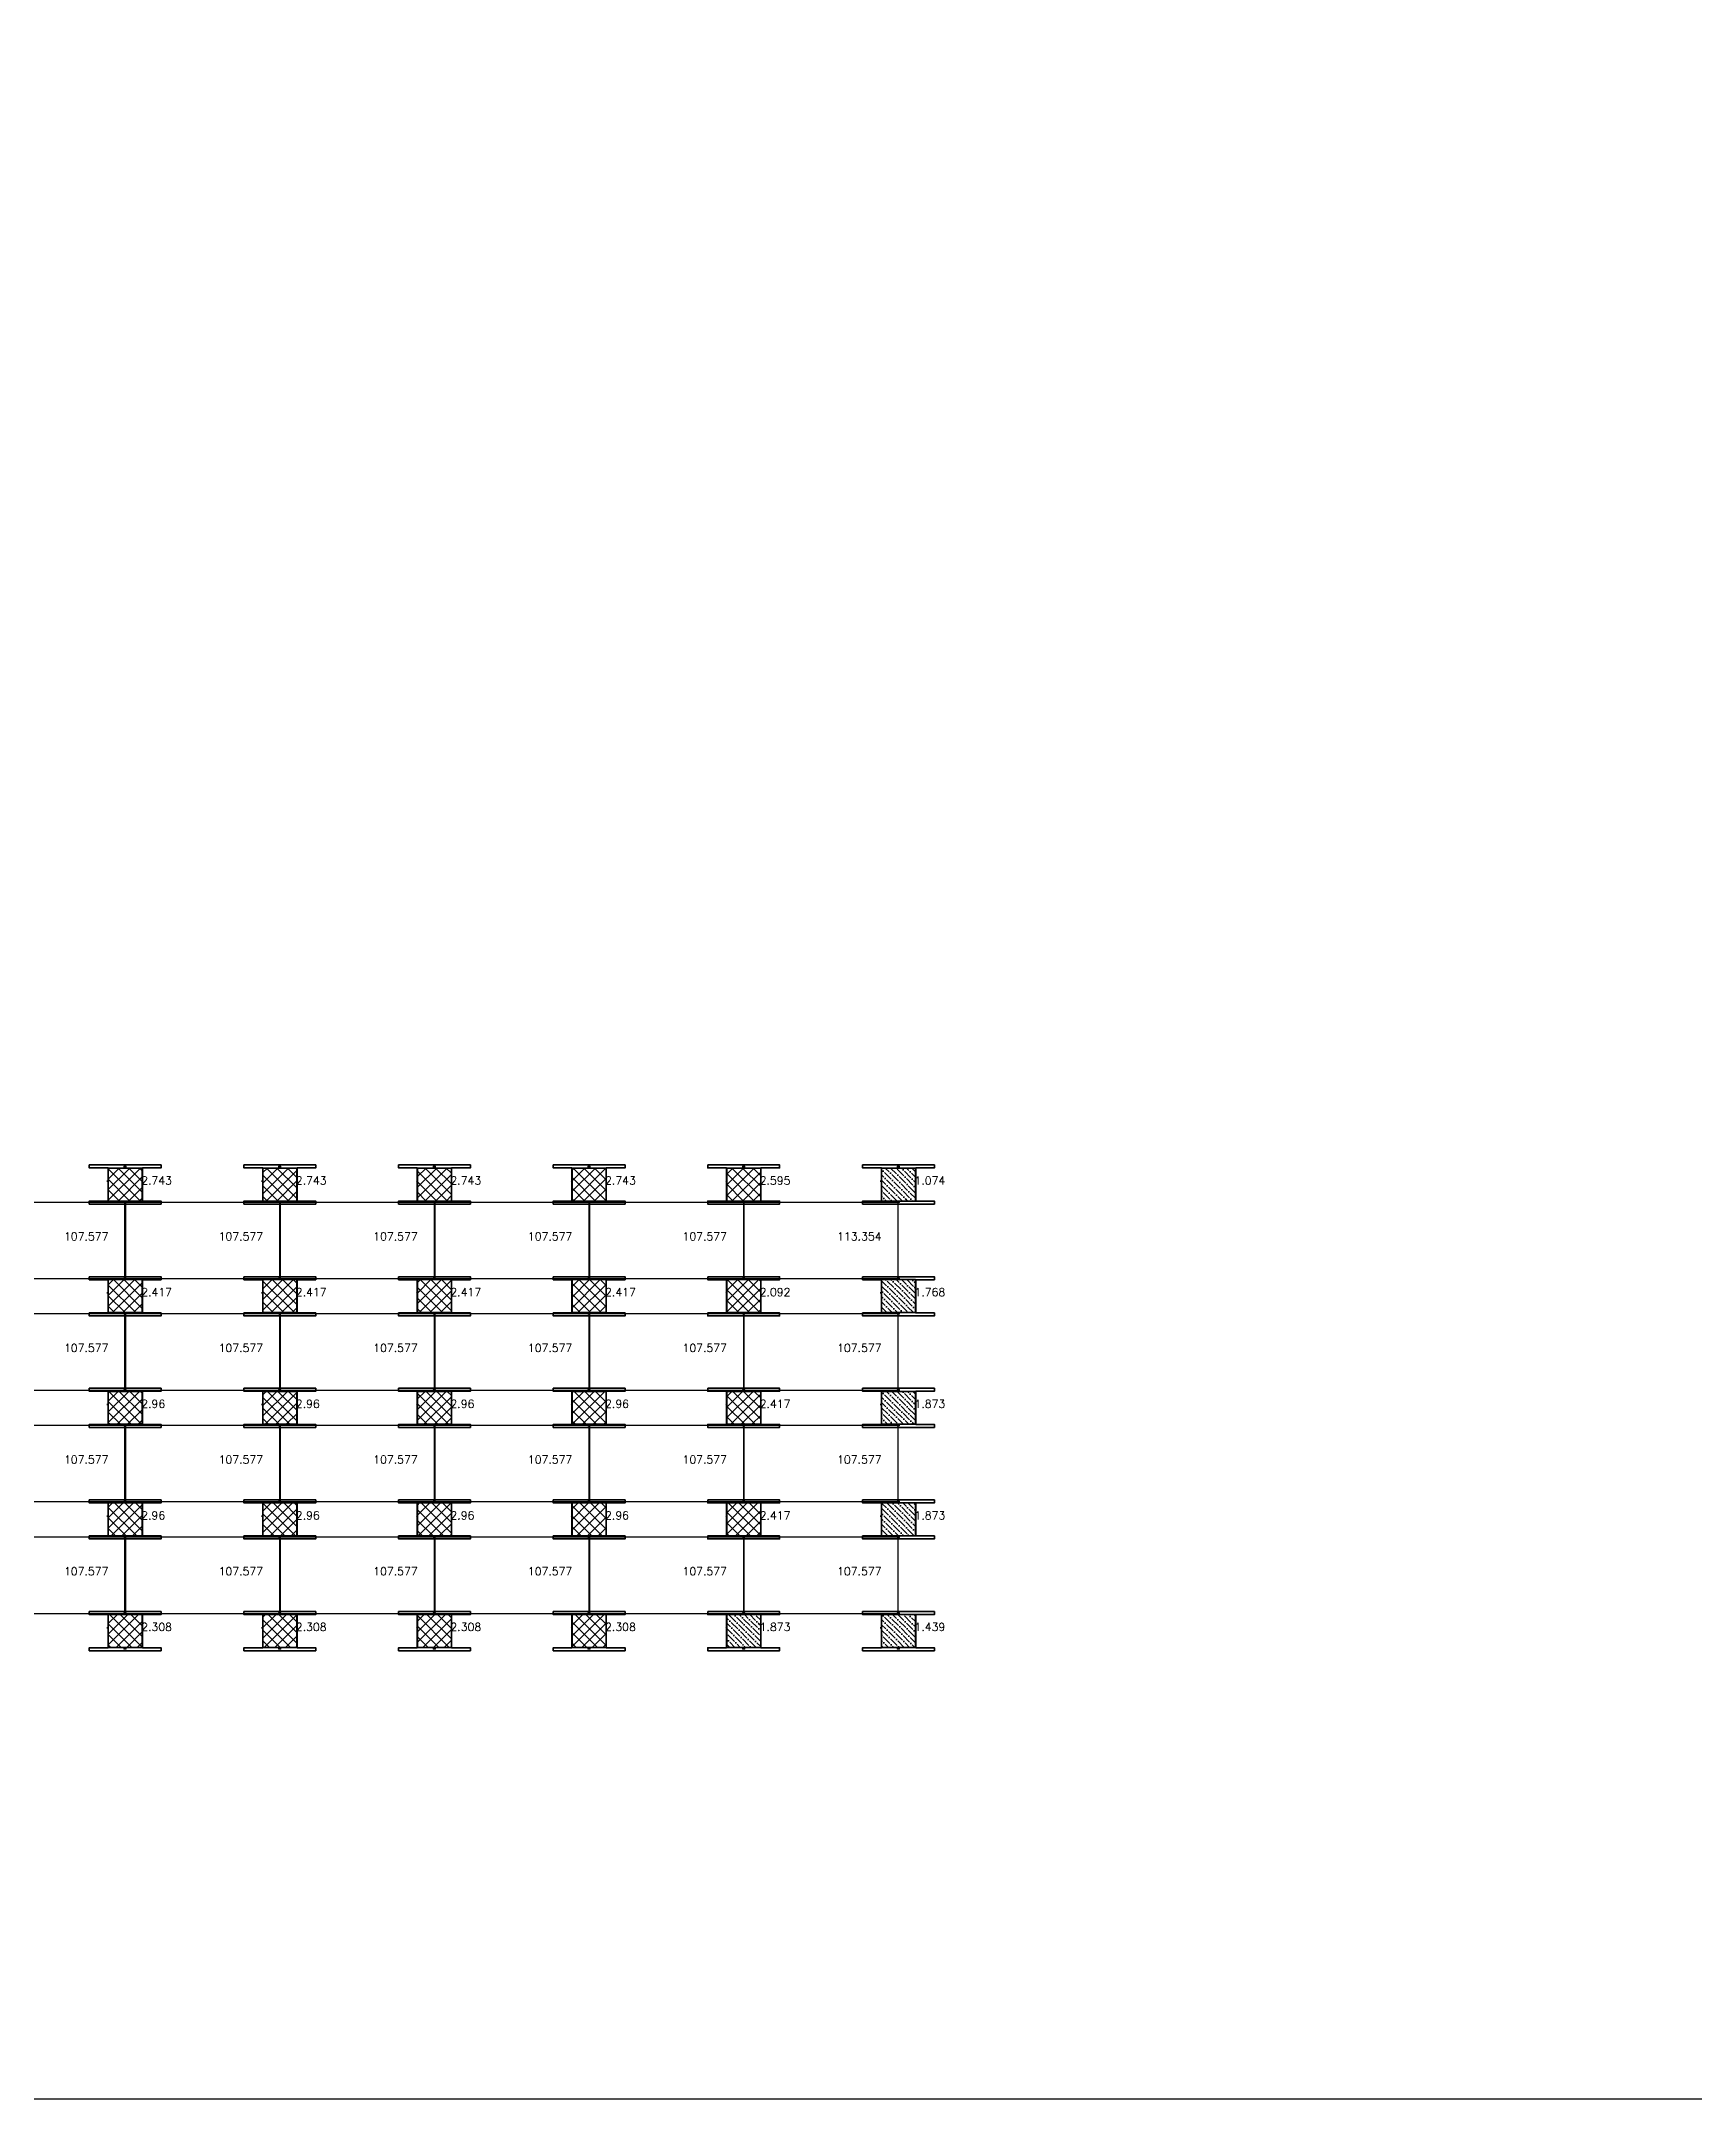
# Model space of a CAD drawing. Header units: inches. Extents: x 4487 to 8387, y 819 to 2897.
# Drawn here: x 5392 to 6221, y 819 to 1850 of the extents above; entities that cross this region are included whole.
import ezdxf

# ---------------------------------------------------------------- set-up
doc = ezdxf.new("R2010")
doc.units = ezdxf.units.IN
doc.header["$LTSCALE"] = 50
doc.header["$MEASUREMENT"] = 0
for name, color, linetype, lineweight in [('E-PANELS', 140, 'Continuous', 30), ('E3-ECOFEET', 254, 'Continuous', 35), ('HATCH 2', 140, 'Continuous', 35), ('HATCH 3', 30, 'Continuous', 35)]:
    doc.layers.add(name, color=color, linetype=linetype, lineweight=lineweight)
doc.layers.add('EF3 TEXT', color=7, linetype='Continuous', plot=False)
doc.layers.add('IFI PERIMETER', color=231, linetype='FENCE')
doc.styles.add('mytext', font='romans.shx')
doc.styles.get("Standard").update_dxf_attribs({"font": 'arial.ttf'})
doc.linetypes.add('FENCE', pattern='A,0.5,-0.1,["X",Standard,S=0.1,R=0,X=-0.035,Y=-0.05],-0.1', length=0.7)

# ---------------------------------------------------------------- blocks, each defined once
blk = doc.blocks.new('EF3_HATCH_3')
at = {"layer": 'HATCH 3'}
h = blk.add_hatch(dxfattribs=at)
h.set_pattern_fill('ANSI37', color=256, scale=30)
h.set_pattern_definition([(45, (-119.168, -90.9187), (-2.65165, 2.65165), []), (135, (-119.168, -90.9187), (-2.65165, -2.65165), [])])
h.paths.add_polyline_path([(-8.5, -8.25), (8.5, -8.25), (8.5, 8.25), (-8.5, 8.25)])
blk.add_lwpolyline([(-8.5, -8.25), (8.5, -8.25), (8.5, 8.25), (-8.5, 8.25)], close=True, dxfattribs=at)
blk = doc.blocks.new('EF3_HATCH_2')
at = {"layer": 'HATCH 2'}
h = blk.add_hatch(dxfattribs=at)
h.set_pattern_fill('ANSI36', color=256, scale=15, angle=90)
h.set_pattern_definition([(135, (-119.168, -90.9187), (-3.64602, 0.994369), [4.6875, -0.9375, 0, -0.9375])])
h.paths.add_polyline_path([(-8.5, -8.25), (8.5, -8.25), (8.5, 8.25), (-8.5, 8.25)])
blk.add_lwpolyline([(-8.5, -8.25), (8.5, -8.25), (8.5, 8.25), (-8.5, 8.25)], close=True, dxfattribs=at)
blk = doc.blocks.new('*U1')
at = {"layer": 'E3-ECOFEET', "color": 5}
for points in [[(0, 0), (0, -1.5), (9.4, -1.5), (9.4, -18.1), (0, -18.1), (0, -19.6), (36, -19.6), (36, -18.1), (26.6, -18.1), (26.6, -1.5), (36, -1.5), (36, 0), (0, 0)], [(8.8, -8.1), (8.9, -8.1)]]:
    blk.add_lwpolyline(points, dxfattribs=at)
at = {"layer": 'E3-ECOFEET'}
for points in [[(17.2, -1), (17.7, -1), (17.7, -0.5)], [(18.2, -0.5), (18.2, -1), (18.7, -1)], [(17.2, -18.5), (17.7, -18.5), (17.7, -19)], [(18.2, -19), (18.2, -18.5), (18.7, -18.5)]]:
    blk.add_lwpolyline(points, dxfattribs=at)
blk = doc.blocks.new('JA 320W 10DEG')
at = {"layer": 'E-PANELS'}
blk.add_lwpolyline([(0, 0), (77.01, 0), (77.01, -38.44), (0, -38.44)], close=True, dxfattribs=at)

msp = doc.modelspace()

# ---------------------------------------------------------------- linework, layer by layer
at = {"layer": 'IFI PERIMETER'}
msp.add_lwpolyline([(8387.3, 2779.4), (4487.1, 2779.4), (4487.1, 819.1), (8387.3, 819.1)], close=True, dxfattribs=at)

# ---------------------------------------------------------------- block references
at = {"layer": 'E-PANELS'}
for p in [(5356.7, 1268.5), (5434.3, 1268.5), (5511.8, 1268.5), (5589.3, 1268.5), (5666.8, 1268.5), (5744.3, 1268.5), (5356.7, 1212.6), (5434.3, 1212.6), (5511.8, 1212.6), (5589.3, 1212.6), (5666.8, 1212.6), (5744.3, 1212.6), (5356.7, 1156.7), (5434.3, 1156.7), (5511.8, 1156.7), (5589.3, 1156.7), (5666.8, 1156.7), (5744.3, 1156.7), (5356.7, 1100.7), (5434.3, 1100.7), (5511.8, 1100.7), (5589.3, 1100.7), (5666.8, 1100.7), (5744.3, 1100.7)]:
    msp.add_blockref('JA 320W 10DEG', p, dxfattribs=at)
at = {"layer": 'E3-ECOFEET'}
for p in [(5416, 1287.1), (5493.5, 1287.1), (5571, 1287.1), (5648.5, 1287.1), (5726, 1287.1), (5803.6, 1287.1), (5416, 1231.1), (5493.5, 1231.1), (5571, 1231.1), (5648.5, 1231.1), (5726, 1231.1), (5803.6, 1231.1), (5416, 1175.2), (5493.5, 1175.2), (5571, 1175.2), (5648.5, 1175.2), (5726, 1175.2), (5803.6, 1175.2), (5416, 1119.3), (5493.5, 1119.3), (5571, 1119.3), (5648.5, 1119.3), (5726, 1119.3), (5803.6, 1119.3), (5416, 1063.3), (5493.5, 1063.3), (5571, 1063.3), (5648.5, 1063.3), (5726, 1063.3), (5803.6, 1063.3)]:
    msp.add_blockref('*U1', p, dxfattribs=at)
at = {"layer": 'HATCH 2'}
for p in [(5821.6, 1277.3), (5821.6, 1221.4), (5821.6, 1165.4), (5821.6, 1109.5), (5744, 1053.6), (5821.6, 1053.6)]:
    msp.add_blockref('EF3_HATCH_2', p, dxfattribs=at)
at = {"layer": 'HATCH 3'}
for p in [(5434, 1277.3), (5511.5, 1277.3), (5589, 1277.3), (5666.5, 1277.3), (5744, 1277.3), (5434, 1221.4), (5511.5, 1221.4), (5589, 1221.4), (5666.5, 1221.4), (5744, 1221.4), (5434, 1165.4), (5511.5, 1165.4), (5589, 1165.4), (5666.5, 1165.4), (5744, 1165.4), (5434, 1109.5), (5511.5, 1109.5), (5589, 1109.5), (5666.5, 1109.5), (5744, 1109.5), (5434, 1053.6), (5511.5, 1053.6), (5589, 1053.6), (5666.5, 1053.6)]:
    msp.add_blockref('EF3_HATCH_3', p, dxfattribs=at)

# ---------------------------------------------------------------- texts
at = {"layer": 'EF3 TEXT', "style": 'mytext'}
for s, p in [('2.743', (5442, 1277.3)), ('2.743', (5519.5, 1277.3)), ('2.743', (5597, 1277.3)), ('2.743', (5674.5, 1277.3)), ('2.595', (5752, 1277.3)), ('1.074', (5829.6, 1277.3)), ('107.577', (5403.3, 1249.3)), ('107.577', (5480.8, 1249.3)), ('107.577', (5558.3, 1249.3)), ('107.577', (5635.8, 1249.3)), ('107.577', (5713.3, 1249.3)), ('113.354', (5790.8, 1249.3)), ('2.417', (5442, 1221.4)), ('2.417', (5519.5, 1221.4)), ('2.417', (5597, 1221.4)), ('2.417', (5674.5, 1221.4)), ('2.092', (5752, 1221.4)), ('1.768', (5829.6, 1221.4)), ('107.577', (5403.3, 1193.4)), ('107.577', (5480.8, 1193.4)), ('107.577', (5558.3, 1193.4)), ('107.577', (5635.8, 1193.4)), ('107.577', (5713.3, 1193.4)), ('107.577', (5790.8, 1193.4)), ('2.96', (5442, 1165.4)), ('2.96', (5519.5, 1165.4)), ('2.96', (5597, 1165.4)), ('2.96', (5674.5, 1165.4)), ('2.417', (5752, 1165.4)), ('1.873', (5829.6, 1165.4)), ('107.577', (5403.3, 1137.5)), ('107.577', (5480.8, 1137.5)), ('107.577', (5558.3, 1137.5)), ('107.577', (5635.8, 1137.5)), ('107.577', (5713.3, 1137.5)), ('107.577', (5790.8, 1137.5)), ('2.96', (5442, 1109.5)), ('2.96', (5519.5, 1109.5)), ('2.96', (5597, 1109.5)), ('2.96', (5674.5, 1109.5)), ('2.417', (5752, 1109.5)), ('1.873', (5829.6, 1109.5)), ('107.577', (5403.3, 1081.5)), ('107.577', (5480.8, 1081.5)), ('107.577', (5558.3, 1081.5)), ('107.577', (5635.8, 1081.5)), ('107.577', (5713.3, 1081.5)), ('107.577', (5790.8, 1081.5)), ('2.308', (5442, 1053.6)), ('2.308', (5519.5, 1053.6)), ('2.308', (5597, 1053.6)), ('2.308', (5674.5, 1053.6)), ('1.873', (5752, 1053.6)), ('1.439', (5829.6, 1053.6))]:
    msp.add_text(s, height=4, dxfattribs=at).set_placement(p)

doc.saveas('drawing.dxf')
